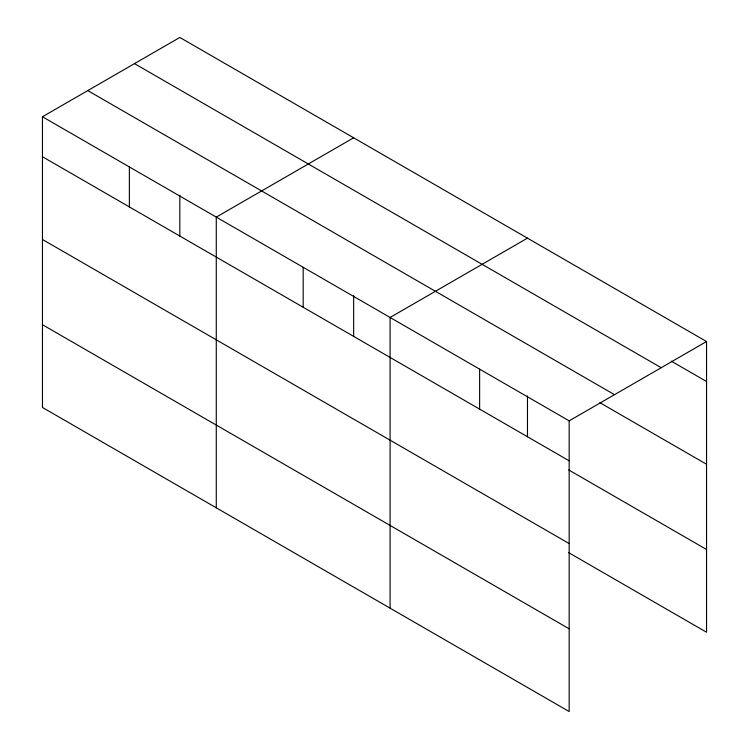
<?xml version="1.0" encoding="UTF-8"?>
<svg xmlns="http://www.w3.org/2000/svg" width="749" height="749" viewBox="0 0 749 749"><rect width="100%" height="100%" fill="white"/><g stroke="black" fill="none" stroke-linecap="round" stroke-linejoin="round"><path stroke-width="1.12" d="M569.165 543.568L569.165 420.854L42.459 116.76L42.459 407.465L569.165 711.55L569.165 543.568L42.459 239.474M568.706 552.659L706.541 632.24L706.541 341.535L179.835 37.45L42.459 116.76M353.65 137.797L216.274 217.116L216.274 507.813M527.465 238.145L390.089 317.464L390.089 608.16M569.165 420.854L706.541 341.535M671.329 361.187L706.541 381.513M134.502 63.628L661.208 367.712M87.792 90.592L614.498 394.676M599.893 402.681L706.541 464.249M42.459 156.738L569.165 460.822M568.706 469.923L706.541 549.494M42.459 324.72L569.165 628.814M527.465 395.893L527.465 436.77M479.622 369.154L479.622 409.132M353.65 295.546L353.65 336.413M303.176 267.29L303.176 307.259M179.835 195.199L179.835 236.066M129.371 166.933L129.371 206.911"/></g></svg>
